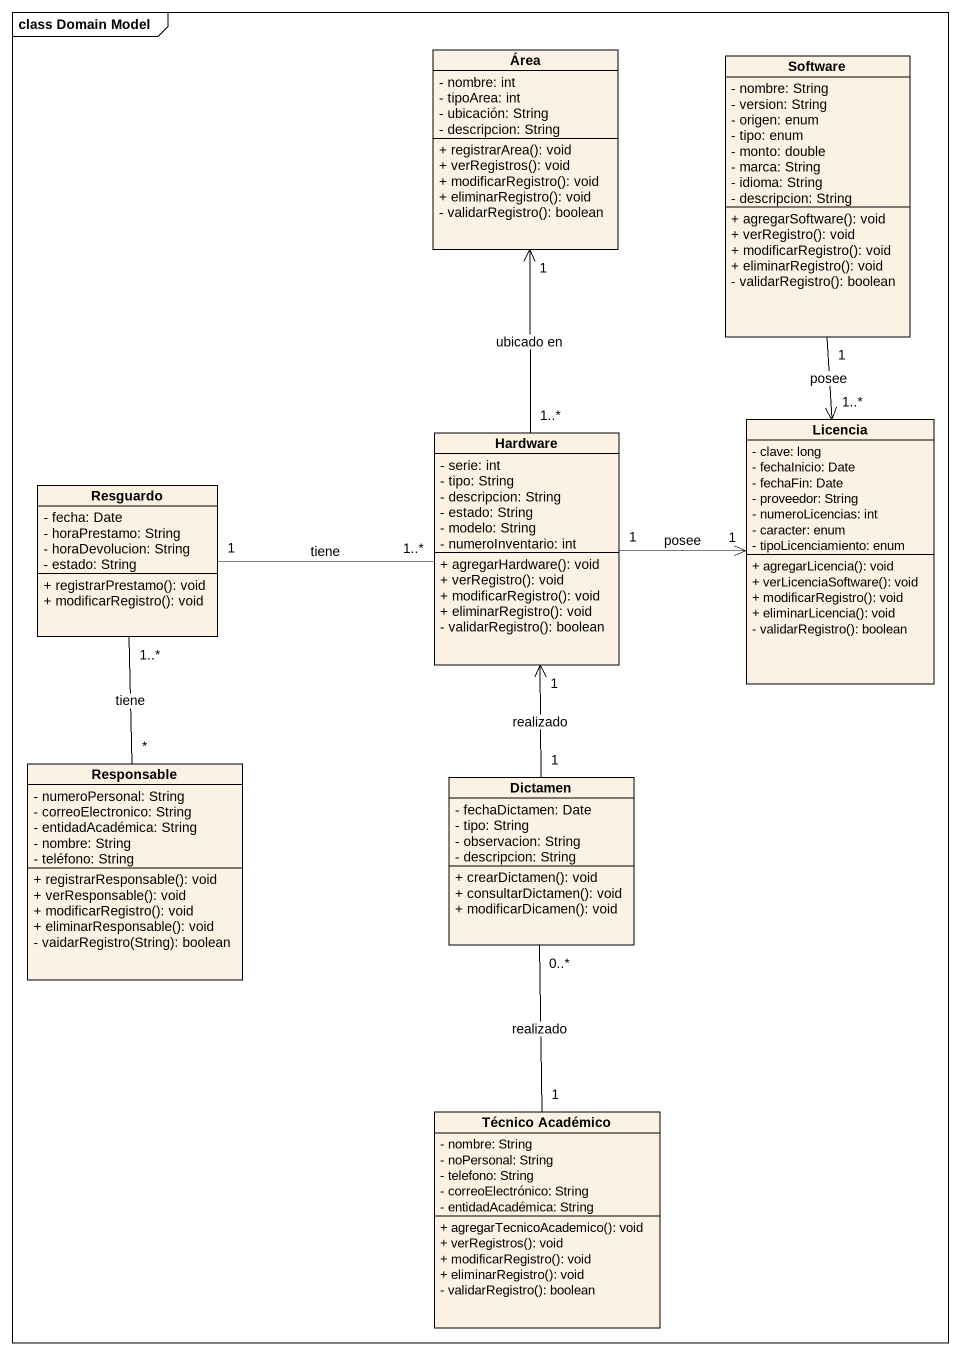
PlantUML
@startuml
mainframe class Domain Model
hide circle
hide empty members
skinparam classAttributeIconSize 0
class Área {
  - nombre: int
  - tipoArea: int
  - ubicación: String
  - descripcion: String
  + registrarArea(): void
  + verRegistros(): void
  + modificarRegistro(): void
  + eliminarRegistro(): void
  - validarRegistro(): boolean
}
class Software {
  - nombre: String
  - version: String
  - origen: enum
  - tipo: enum
  - monto: double
  - marca: String
  - idioma: String
  - descripcion: String
  + agregarSoftware(): void
  + verRegistro(): void
  + modificarRegistro(): void
  + eliminarRegistro(): void
  - validarRegistro(): boolean
}
class Hardware {
  - serie: int
  - tipo: String
  - descripcion: String
  - estado: String
  - modelo: String
  - numeroInventario: int
  + agregarHardware(): void
  + verRegistro(): void
  + modificarRegistro(): void
  + eliminarRegistro(): void
  - validarRegistro(): boolean
}
class Licencia {
  - clave: long
  - fechaInicio: Date
  - fechaFin: Date
  - proveedor: String
  - numeroLicencias: int
  - caracter: enum
  - tipoLicenciamiento: enum
  + agregarLicencia(): void
  + verLicenciaSoftware(): void
  + modificarRegistro(): void
  + eliminarLicencia(): void
  - validarRegistro(): boolean
}
class Resguardo {
  - fecha: Date
  - horaPrestamo: String
  - horaDevolucion: String
  - estado: String
  + registrarPrestamo(): void
  + modificarRegistro(): void
}
class Responsable {
  - numeroPersonal: String
  - correoElectronico: String
  - entidadAcadémica: String
  - nombre: String
  - teléfono: String
  + registrarResponsable(): void
  + verResponsable(): void
  + modificarRegistro(): void
  + eliminarResponsable(): void
  - vaidarRegistro(String): boolean
}
class Dictamen {
  - fechaDictamen: Date
  - tipo: String
  - observacion: String
  - descripcion: String
  + crearDictamen(): void
  + consultarDictamen(): void
  + modificarDicamen(): void
}
class "Técnico Académico" as Técnico_Académico {
  - nombre: String
  - noPersonal: String
  - telefono: String
  - correoElectrónico: String
  - entidadAcadémica: String
  + agregarTecnicoAcademico(): void
  + verRegistros(): void
  + modificarRegistro(): void
  + eliminarRegistro(): void
  - validarRegistro(): boolean
}
Área "1" <-- "1..*" Hardware : ubicado en
Software "1" --> "1..*" Licencia : posee
Hardware "1" -right-> "1" Licencia : posee
Resguardo "1" -right- "1..*" Hardware : tiene
Responsable "*" -up- "1..*" Resguardo : tiene
Dictamen "1" -up-> "1" Hardware : realizado
Dictamen "0..*" -- "1" Técnico_Académico : realizado
@enduml
